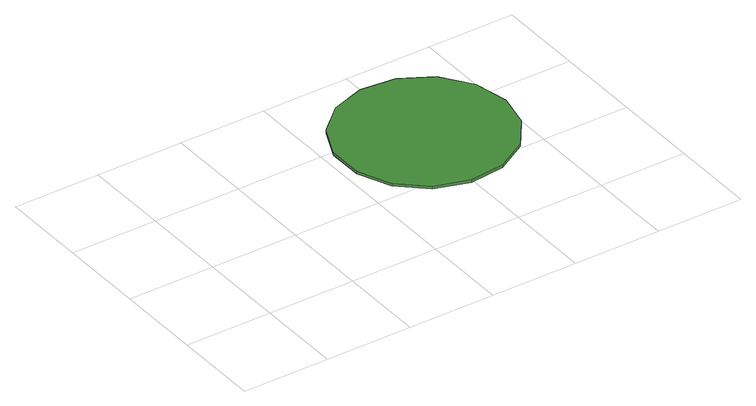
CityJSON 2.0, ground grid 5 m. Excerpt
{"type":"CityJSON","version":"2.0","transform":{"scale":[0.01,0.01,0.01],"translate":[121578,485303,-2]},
"CityObjects":{
"tree1":{"type":"SolitaryVegetationObject","attributes":{"function":"something"}},
"tree2":{"type":"SolitaryVegetationObject","attributes":{"function":"something"},"geometry":[{"type":"MultiSurface","lod":"1","boundaries":[[[0,1,2,3,4,5,6,7,8,9,10,11,12,13,14]],[[15,16,17,18,19,20,21,22,23,24,25,26,27,28,29]],[[0,29,28,1]],[[1,28,27,2]],[[2,27,26,3]],[[3,26,25,4]],[[4,25,24,5]],[[5,24,23,6]],[[6,23,22,7]],[[7,22,21,8]],[[8,21,20,9]],[[9,20,19,10]],[[10,19,18,11]],[[11,18,17,12]],[[12,17,16,13]],[[13,16,15,14]],[[14,15,29,0]]]}]}
},
"vertices":[
[2031,876,84],[1989,1076,84],[1869,1241,84],[1692,1343,84],[1489,1364,84],[1295,1301,84],[1144,1164,84],[1061,978,84],[1061,774,84],[1144,588,84],[1295,451,84],[1489,388,84],[1692,410,84],[1869,512,84],[1989,677,84],[1989,677,68],[1869,512,68],[1692,410,68],[1489,388,68],[1295,451,68],[1144,588,68],[1061,774,68],[1061,978,68],[1144,1164,68],[1295,1301,68],[1489,1364,68],[1692,1343,68],[1869,1241,68],[1989,1076,68],[2031,876,68]
]}
